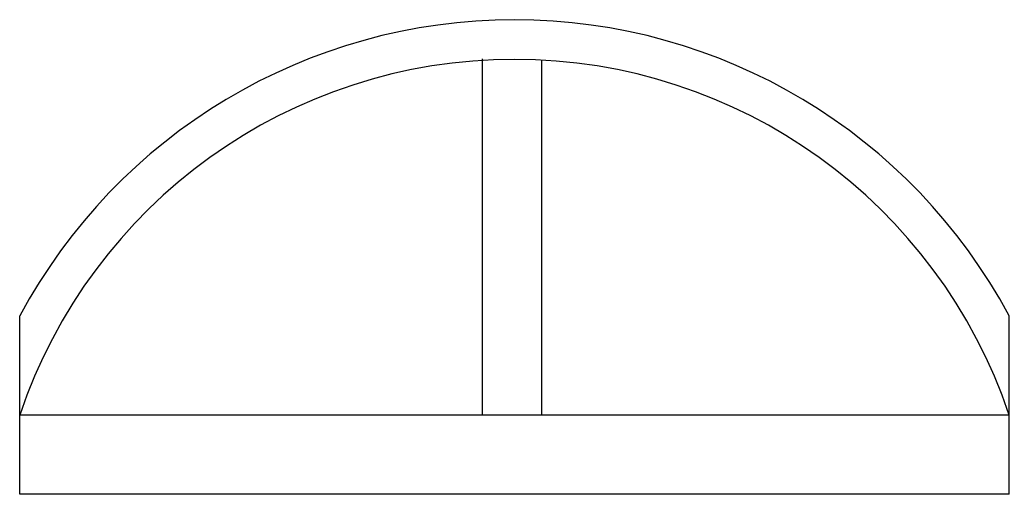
# Model space of a CAD drawing. Header units: millimetres. Extents: x 536.332 to 536.832, y 1340.734 to 1340.973.
import ezdxf

# ---------------------------------------------------------------- set-up
doc = ezdxf.new("R2010")
doc.units = ezdxf.units.MM
doc.header["$LTSCALE"] = 0.5
doc.layers.add('Gravia_Bandeiras', color=1, linetype='Continuous')

msp = doc.modelspace()

# ---------------------------------------------------------------- linework, layer by layer
at = {"layer": 'Gravia_Bandeiras', "linetype": 'Continuous'}
for p, q in [((536.5659744706696, 1340.95368407957), (536.5659744706696, 1340.773708130523)), ((536.5959744706757, 1340.953106772325), (536.5959744706757, 1340.773708130523)), ((536.8322984779003, 1340.773708130523), (536.3322984777984, 1340.773708130523))]:
    msp.add_line(p, q, dxfattribs=at)
at = {"layer": 'Gravia_Bandeiras', "color": 2, "linetype": 'Continuous'}
for p, q in [((536.3322984777984, 1340.773708130523), (536.3322984777984, 1340.823870810387)), ((536.8322984779003, 1340.773708130523), (536.8322984779003, 1340.823870810387)), ((536.3322984777984, 1340.733708130515), (536.3322984777984, 1340.773708130523)), ((536.8322984779003, 1340.733708130515), (536.8322984779003, 1340.773708130523)), ((536.8322984779003, 1340.733708130515), (536.3322984777984, 1340.733708130515))]:
    msp.add_line(p, q, dxfattribs=at)
msp.add_arc((536.5822984778493, 1340.689642317651), 0.2837556841500148, 28.23197246836889, 151.7680275316311, dxfattribs=at)
at = {"layer": 'Gravia_Bandeiras', "linetype": 'Continuous'}
msp.add_arc((536.5822984778493, 1340.689642317651), 0.2637556841459403, 18.58590053065754, 161.4140994693424, dxfattribs=at)

doc.saveas('drawing.dxf')
